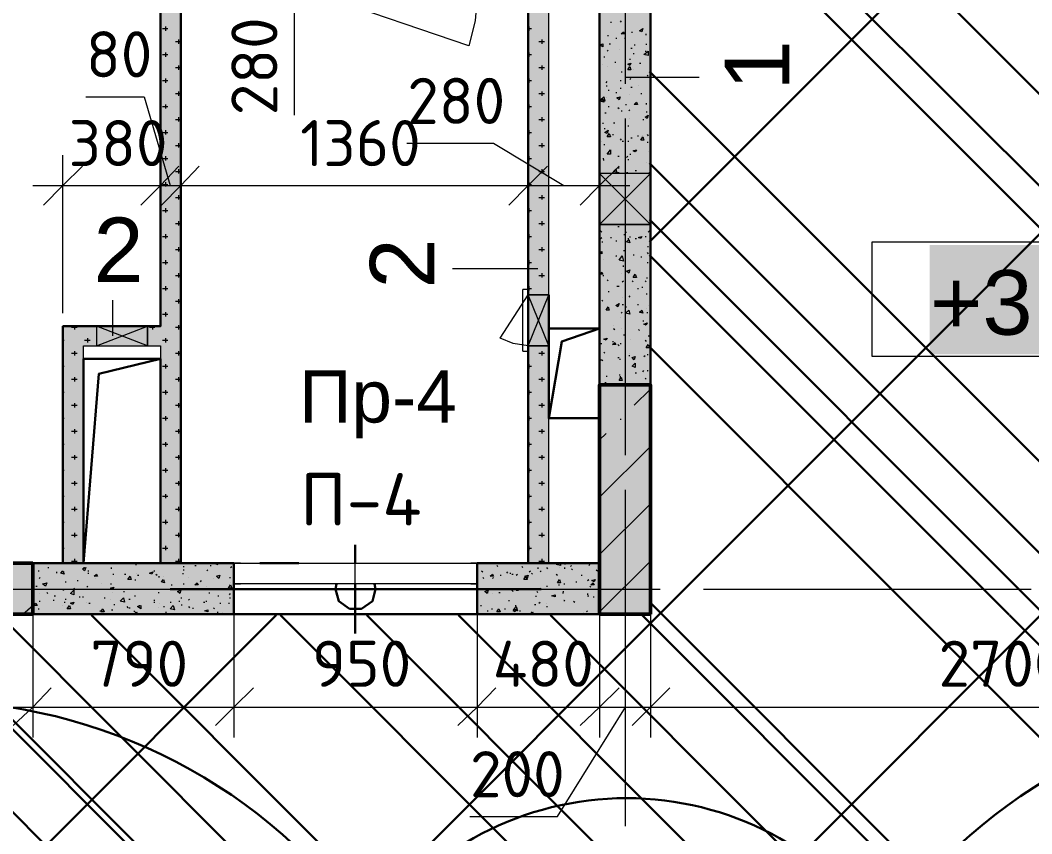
# Model space of a CAD drawing. Header units: millimetres. Extents: x -84737 to 172119, y -43083 to 59399.
# Drawn here: x 109636 to 113594, y 45489 to 48671 of the extents above; entities that cross this region are included whole.
import ezdxf

# ---------------------------------------------------------------- set-up
doc = ezdxf.new("R2010")
doc.units = ezdxf.units.MM
for name, color, linetype, lineweight in [('11) Плинтус ПЛ-2', 70, 'Continuous', 30), ('19) Краска ПТ-5 потолок', 161, 'Continuous', 30), ('22) Шпакл. баз. фин. Потолок', 102, 'Continuous', 30), ('5) Затарка материала', 160, 'Continuous', 30), ('6) Уборка мусора', 20, 'Continuous', 30)]:
    doc.layers.add(name, color=color, linetype=linetype, lineweight=lineweight)
doc.layers.add('PDF _Геометрия', color=7, linetype='Continuous')
doc.layers.add('PDF _Текст', color=7, linetype='Continuous')
doc.layers.add('PDF _Сплошная заливка', color=7, linetype='Continuous', true_color=0xffffff)
doc.styles.add('PDF GOSTCommon', font='arial.ttf')
doc.styles.add('PDF ISOCPEUR', font='isocpeur.ttf')

msp = doc.modelspace()

# ---------------------------------------------------------------- hatches: boundary and pattern name
at = {"layer": '19) Краска ПТ-5 потолок'}
h = msp.add_hatch(dxfattribs=at)
h.set_pattern_fill('ANSI34', color=256, scale=80, angle=90)
h.paths.add_polyline_path([(109621.7, 46343.9), (98001.6, 46343.9), (98001.6, 44426.3), (100380.7, 44426.3), (100380.7, 43846.3), (109621.7, 43846.3)])
h.paths.add_polyline_path([(114379.8, 46343.9), (112098.1, 46343.9), (109621.7, 46343.9), (109621.7, 42847.3), (114379.8, 42847.3)])
h.paths.add_polyline_path([(122308.6, 46343.9), (114379.8, 46343.9), (114379.8, 43846.3), (122308.6, 43846.3)])
h.paths.add_polyline_path([(114802.6, 49046.7), (112098.1, 49044.7), (112098.1, 46343.9), (114802.6, 46345.9)])
h.paths.add_polyline_path([(133652.4, 46343.9), (127578.9, 46343.9), (122499.1, 46343.9), (122499.1, 43846.3), (133652.4, 43846.3)])
h.paths.add_polyline_path([(129055.3, 48363.1), (129052, 48363.1), (129052, 49044.7), (127578.9, 49044.7), (127578.9, 46343.9), (129055.3, 46343.9)])
at = {"layer": '22) Шпакл. баз. фин. Потолок'}
h = msp.add_hatch(dxfattribs=at)
h.set_pattern_fill('ANSI37', color=256, scale=333)
h.paths.add_polyline_path([(109621.7, 46343.9), (98001.6, 46343.9), (98001.6, 44426.3), (100380.7, 44426.3), (100380.7, 43846.3), (109621.7, 43846.3)])
h.paths.add_polyline_path([(114379.8, 46343.9), (112098.1, 46343.9), (109621.7, 46343.9), (109621.7, 42847.3), (114379.8, 42847.3)])
h.paths.add_polyline_path([(122308.6, 46343.9), (114379.8, 46343.9), (114379.8, 43846.3), (122308.6, 43846.3)])
h.paths.add_polyline_path([(114802.6, 49046.7), (112098.1, 49044.7), (112098.1, 46343.9), (114802.6, 46345.9)])
h.paths.add_polyline_path([(133652.4, 46343.9), (127578.9, 46343.9), (122499.1, 46343.9), (122499.1, 43846.3), (133652.4, 43846.3)])
h.paths.add_polyline_path([(129055.3, 48363.1), (129052, 48363.1), (129052, 49044.7), (127578.9, 49044.7), (127578.9, 46343.9), (129055.3, 46343.9)])
at = {"layer": 'PDF _Сплошная заливка', "transparency": 33554559}
h = msp.add_hatch(color=256, dxfattribs=at)
h.paths.add_polyline_path([(111903, 48070.9), (112101.9, 48070.9), (112101.9, 49044.5), (111903, 49044.5)])
h.paths.add_polyline_path([(112101.9, 47871.9), (111903, 47871.9), (111903, 47245.5), (112101.9, 47245.5)])
h = msp.add_hatch(color=256, dxfattribs=at)
h.paths.add_polyline_path([(111623.6, 47596.8), (111704, 47596.8), (111704, 48845.6), (111623.6, 48845.6)])
h.paths.add_polyline_path([(111704, 47397.8), (111623.6, 47397.8), (111623.6, 46547), (111704, 46547)])
h = msp.add_hatch(color=256, dxfattribs=at)
h.paths.add_polyline_path([(109934.6, 47397.8), (109934.6, 47474), (109883.8, 47474), (109883.8, 47397.8)])
h.paths.add_polyline_path([(110133.6, 47474), (110133.6, 47397.8), (110184.4, 47397.8), (110184.4, 47474)])
h = msp.add_hatch(color=256, dxfattribs=at)
h.paths.add_polyline_path([(110472.2, 46348), (110472.2, 46547), (109684.9, 46547), (109684.9, 46348)])
h.paths.add_polyline_path([(111424.6, 46547), (111424.6, 46348), (111903, 46348), (111903, 46547)])

# ---------------------------------------------------------------- linework, layer by layer
at = {"layer": '11) Плинтус ПЛ-2'}
for points in [[(111424.6, 46348), (112101.9, 46348), (112101.9, 49044.5), (112728.4, 49044.5)], [(108584.3, 46348), (110472.2, 46348)]]:
    msp.add_lwpolyline(points, dxfattribs=at)
at = {"layer": '5) Затарка материала'}
msp.add_lwpolyline([(99314.4, 44378, -0.520567), (101734.5, 45105.5, -0.520567), (105003.6, 45105.5, -0.520567), (107528.6, 45105.5, -0.520567), (111004.1, 45105.5, -0.520567), (113012.9, 45105.5, -0.520567), (116458.1, 45105.5, -0.520567), (118261.5, 45105.5, -0.520567), (120629.8, 45105.5, -0.520567), (122573.5, 45105.5, -0.520567), (124704.9, 45105.5, -0.520567), (127548, 45105.5, -0.520567), (129496.9, 45105.5, -0.520567), (131290, 44387.5, -0.520567), (128035.9, 44378, -0.520567), (125237.2, 44378, -0.520567), (122806.5, 44378, -0.520567), (120407, 44378, -0.520567), (117337.7, 44378, -0.520567), (113939.2, 44378, -0.520567), (110412, 44378, -0.520567), (107609.1, 44378, -0.520567), (104462.1, 44378, -0.520567), (101592.8, 44378, -0.520567)], format="xyb", close=True, dxfattribs=at)
at = {"layer": '6) Уборка мусора'}
msp.add_lwpolyline([(99314.4, 44378, -0.520567), (101734.5, 45105.5, -0.520567), (105003.6, 45105.5, -0.520567), (107528.6, 45105.5, -0.520567), (111004.1, 45105.5, -0.520567), (113012.9, 45105.5, -0.520567), (116458.1, 45105.5, -0.520567), (118261.5, 45105.5, -0.520567), (120629.8, 45105.5, -0.520567), (122573.5, 45105.5, -0.520567), (124704.9, 45105.5, -0.520567), (127548, 45105.5, -0.520567), (129496.9, 45105.5, -0.520567), (131290, 44387.5, -0.520567), (128035.9, 44378, -0.520567), (125237.2, 44378, -0.520567), (122806.5, 44378, -0.520567), (120407, 44378, -0.520567), (117337.7, 44378, -0.520567), (113939.2, 44378, -0.520567), (110412, 44378, -0.520567), (107609.1, 44378, -0.520567), (104462.1, 44378, -0.520567), (101592.8, 44378, -0.520567)], format="xyb", close=True, dxfattribs=at)
at = {"layer": 'PDF _Геометрия', "lineweight": 18}
for points in [[(108982.2, 51846.8), (110184.4, 51846.8), (110184.4, 47474), (109883.8, 47474), (109803.4, 47474), (109803.4, 46547), (109883.8, 46547), (109883.8, 47397.8), (110184.4, 47397.8), (110184.4, 46547), (110264.8, 46547), (110264.8, 48765.1), (110823.5, 48765.1), (110823.5, 48845.6), (110264.8, 48845.6), (110264.8, 51927.2), (110184.4, 51927.2), (108982.2, 51927.2)], [(111602.4, 47376.7), (111602.4, 47618)], [(111623.6, 47596.8), (111704, 47596.8), (111704, 47397.8), (111623.6, 47596.8), (111623.6, 47397.8), (111704, 47596.8), (111623.6, 47596.8), (111623.6, 47397.8), (111704, 47397.8), (111704, 47537.5)], [(111704, 47397.8), (111623.6, 47397.8)], [(110497.6, 46547), (110472.2, 46547), (111424.6, 46547), (111424.6, 46466.6)], [(110472.2, 46547), (110472.2, 46466.6)], [(111424.6, 46547), (111399.2, 46547)], [(111399.2, 46466.6), (111424.6, 46466.6), (110472.2, 46466.6), (110497.6, 46466.6)]]:
    msp.add_lwpolyline(points, dxfattribs=at)
at = {"layer": 'PDF _Геометрия', "lineweight": 30}
for points in [[(109045.7, 46547), (109803.4, 46547), (109803.4, 47474), (110184.4, 47474), (110184.4, 51846.8), (108982.2, 51846.8)], [(112101.9, 49044.5), (112101.9, 48070.9)], [(111623.6, 46547), (111623.6, 48765.1), (110264.8, 48765.1), (110264.8, 46547), (110472.2, 46547)], [(112101.9, 47871.9), (112101.9, 46348), (108584.3, 46348)], [(111623.6, 47397.8), (111623.6, 47596.8)], [(111704, 47596.8), (111704, 47397.8)], [(111704, 47114.2), (111754.8, 47414.8), (111903, 47465.6)], [(109883.8, 46547), (109943.1, 47287.8), (110184.4, 47347)], [(110946.3, 46547), (110946.3, 46619)], [(110573.8, 46547), (110726.2, 46547)], [(110874.3, 46466.6), (110870.1, 46445.4), (110882.8, 46398.8), (110925.1, 46369.2), (110971.7, 46369.2), (111014, 46398.8), (111026.7, 46445.4), (111022.5, 46466.6)], [(110946.3, 46271.9), (110946.3, 46466.6)], [(111674.4, 46445.4), (110222.5, 46445.4)]]:
    msp.add_lwpolyline(points, dxfattribs=at)
at = {"layer": 'PDF _Геометрия', "lineweight": 9}
for points in [[(112004.6, 48422.2), (112004.6, 49425.5)], [(110709.3, 48646.6), (110709.3, 49167.3)], [(110709.3, 48299.5), (110709.3, 48638.1), (110709.3, 48904.8)], [(111441.6, 48744), (111441.6, 48765.1), (111424.6, 48765.1), (111416.2, 48667.8), (111390.8, 48570.4), (110823.5, 48765.1), (110802.4, 48765.1), (110802.4, 48744)], [(110205.5, 48629.7), (110205.5, 48646.6)], [(111627.8, 48629.7), (111627.8, 48646.6)], [(111903, 48655.1), (111903, 48655.1)], [(111945.3, 48663.5), (111949.5, 48663.5)], [(111983.4, 48667.8), (111987.6, 48663.5)], [(110192.8, 48638.1), (110214, 48638.1)], [(111623.6, 48638.1), (111636.3, 48638.1)], [(111903, 48604.3), (111903, 48604.3)], [(111936.8, 48608.5), (111936.8, 48612.7)], [(112030, 48621.2), (112030, 48625.4)], [(112085, 48612.7), (112085, 48617)], [(110243.6, 48587.3), (110264.8, 48587.3)], [(110256.3, 48578.9), (110256.3, 48595.8)], [(111665.9, 48587.3), (111687.1, 48587.3)], [(111678.6, 48578.9), (111678.6, 48595.8)], [(111941.1, 48578.9), (111945.3, 48578.9)], [(111966.5, 48600), (111970.7, 48600)], [(112000.3, 48600), (112004.6, 48600)], [(112038.4, 48574.6), (112042.7, 48574.6)], [(112085, 48578.9), (112085, 48574.6)], [(112097.7, 48595.8), (112101.9, 48595.8)], [(110192.8, 48536.5), (110214, 48536.5)], [(110205.5, 48528.1), (110205.5, 48545)], [(111623.6, 48536.5), (111636.3, 48536.5)], [(111627.8, 48528.1), (111627.8, 48545)], [(111919.9, 48528.1), (111924.1, 48528.1)], [(111932.6, 48549.2), (111936.8, 48553.5)], [(111979.2, 48557.7), (111979.2, 48557.7)], [(112004.6, 48485.7), (112004.6, 48540.8)], [(112025.7, 48561.9), (112030, 48561.9)], [(112034.2, 48540.8), (112038.4, 48540.8)], [(112080.8, 48549.2), (112085, 48549.2)], [(110184.4, 48523.8), (110184.4, 48024.3), (110184.4, 47901.6)], [(110243.6, 48485.7), (110264.8, 48485.7)], [(110256.3, 48477.3), (110256.3, 48494.2)], [(110264.8, 48523.8), (110264.8, 48024.3), (110264.8, 47901.6)], [(111623.6, 48523.8), (111623.6, 48024.3), (111623.6, 47901.6)], [(111665.9, 48485.7), (111687.1, 48485.7)], [(111678.6, 48477.3), (111678.6, 48494.2)], [(111903, 48523.8), (111903, 48024.3), (111903, 47901.6)], [(111915.7, 48498.4), (111915.7, 48498.4)], [(111932.6, 48490), (111932.6, 48490)], [(111962.2, 48506.9), (111966.5, 48506.9)], [(112021.5, 48519.6), (112021.5, 48515.4)], [(112025.7, 48498.4), (112025.7, 48502.7)], [(112059.6, 48502.7), (112063.8, 48502.7)], [(112101.9, 48485.7), (112101.9, 48485.7)], [(111987.6, 48468.8), (111991.9, 48468.8)], [(112004.6, 48447.6), (112292.4, 48447.6)], [(112034.2, 48477.3), (112034.2, 48477.3)], [(112089.2, 48456.1), (112093.5, 48451.9)], [(110192.8, 48434.9), (110214, 48434.9)], [(110205.5, 48426.5), (110205.5, 48443.4)], [(111623.6, 48434.9), (111636.3, 48434.9)], [(111627.8, 48426.5), (111627.8, 48443.4)], [(111928.4, 48426.5), (111932.6, 48430.7)], [(111928.4, 48413.8), (111932.6, 48413.8)], [(111983.4, 48434.9), (111987.6, 48434.9)], [(111983.4, 48405.3), (111987.6, 48405.3)], [(112021.5, 48439.2), (112025.7, 48443.4)], [(112025.7, 48409.5), (112030, 48409.5)], [(112055.4, 48413.8), (112055.4, 48413.8)], [(109892.3, 48371.4), (110120.9, 48371.4), (110222.5, 48024.3)], [(110243.6, 48384.1), (110264.8, 48384.1)], [(110256.3, 48375.7), (110256.3, 48392.6)], [(111665.9, 48384.1), (111687.1, 48384.1)], [(111678.6, 48375.7), (111678.6, 48392.6)], [(111928.4, 48367.2), (111928.4, 48367.2)], [(111936.8, 48396.8), (111941.1, 48396.8)], [(111966.5, 48388.4), (111970.7, 48388.4)], [(112021.5, 48379.9), (112021.5, 48379.9)], [(112063.8, 48384.1), (112068.1, 48384.1)], [(110192.8, 48333.4), (110214, 48333.4)], [(110205.5, 48324.9), (110205.5, 48341.8)], [(111623.6, 48333.4), (111636.3, 48333.4)], [(111627.8, 48324.9), (111627.8, 48341.8)], [(111936.8, 48333.4), (111941.1, 48333.4)], [(111974.9, 48329.1), (111979.2, 48324.9)], [(112004.6, 48341.8), (112008.8, 48341.8)], [(112085, 48346.1), (112085, 48341.8)], [(112101.9, 48329.1), (112101.9, 48329.1)], [(112101.9, 48329.1), (112101.9, 48329.1)], [(110256.3, 48274.1), (110256.3, 48291)], [(111678.6, 48274.1), (111678.6, 48291)], [(111924.1, 48308), (111928.4, 48308)], [(111987.6, 48316.4), (111991.9, 48316.4)], [(112004.6, 47287.8), (112004.6, 48286.8)], [(112017.3, 48316.4), (112021.5, 48320.7)], [(112021.5, 48286.8), (112021.5, 48286.8)], [(112085, 48312.2), (112089.2, 48312.2)], [(110243.6, 48282.6), (110264.8, 48282.6)], [(111665.9, 48282.6), (111687.1, 48282.6)], [(111915.7, 48269.9), (111915.7, 48265.6)], [(111924.1, 48244.5), (111924.1, 48248.7)], [(111958, 48269.9), (111962.2, 48269.9)], [(112013, 48257.2), (112017.3, 48257.2)], [(112072.3, 48282.6), (112076.5, 48282.6)], [(110192.8, 48231.8), (110214, 48231.8)], [(110205.5, 48223.3), (110205.5, 48240.2)], [(111623.6, 48231.8), (111636.3, 48231.8)], [(111627.8, 48223.3), (111627.8, 48240.2)], [(111953.8, 48223.3), (111958, 48223.3)], [(112004.6, 48172.5), (112004.6, 48223.3)], [(112025.7, 48210.6), (112030, 48210.6)], [(112051.1, 48219.1), (112055.4, 48219.1)], [(112072.3, 48219.1), (112072.3, 48219.1)], [(112089.2, 48223.3), (112093.5, 48219.1)], [(110243.6, 48181), (110264.8, 48181)], [(110256.3, 48172.5), (110256.3, 48189.4)], [(111149.5, 48189.4), (111488.1, 48189.4), (111763.3, 48024.3)], [(111665.9, 48181), (111687.1, 48181)], [(111678.6, 48172.5), (111678.6, 48189.4)], [(111911.4, 48197.9), (111911.4, 48197.9)], [(111919.9, 48185.2), (111924.1, 48185.2)], [(111983.4, 48206.4), (111987.6, 48202.1)], [(111991.9, 48197.9), (111996.1, 48197.9)], [(112013, 48197.9), (112017.3, 48197.9)], [(112089.2, 48193.7), (112093.5, 48193.7)], [(109803.4, 47524.8), (109803.4, 48024.3), (109803.4, 48142.9)], [(110192.8, 48130.2), (110214, 48130.2)], [(110205.5, 48121.7), (110205.5, 48138.6)], [(111623.6, 48130.2), (111636.3, 48130.2)], [(111627.8, 48121.7), (111627.8, 48138.6)], [(111915.7, 48130.2), (111919.9, 48130.2)], [(111974.9, 48138.6), (111979.2, 48138.6)], [(112008.8, 48134.4), (112013, 48138.6)], [(112021.5, 48147.1), (112025.7, 48147.1)], [(112093.5, 48155.6), (112093.5, 48155.6)], [(111919.9, 48121.7), (111919.9, 48125.9)], [(111974.9, 48096.3), (111979.2, 48092.1)], [(112013, 48125.9), (112017.3, 48125.9)], [(112085, 48113.2), (112085, 48113.2)], [(110243.6, 48079.4), (110264.8, 48079.4)], [(110256.3, 48070.9), (110256.3, 48087.8)], [(111665.9, 48079.4), (111687.1, 48079.4)], [(111678.6, 48070.9), (111678.6, 48087.8)], [(111974.9, 48075.1), (111979.2, 48075.1)], [(112008.8, 48075.1), (112013, 48075.1)], [(112042.7, 48083.6), (112046.9, 48083.6)], [(112093.5, 48070.9), (112097.7, 48075.1), (112097.7, 48070.9)], [(112101.9, 48087.8), (112101.9, 48087.8)], [(109684.9, 48024.3), (110184.4, 48024.3), (110264.8, 48024.3), (111623.6, 48024.3), (112021.5, 48024.3)], [(110192.8, 48028.6), (110214, 48028.6)], [(110205.5, 48020.1), (110205.5, 48037)], [(111623.6, 48028.6), (111636.3, 48028.6)], [(111627.8, 48020.1), (111627.8, 48037)], [(110243.6, 47977.8), (110264.8, 47977.8)], [(110256.3, 47969.3), (110256.3, 47986.2)], [(111665.9, 47977.8), (111687.1, 47977.8)], [(111678.6, 47969.3), (111678.6, 47986.2)], [(110205.5, 47918.5), (110205.5, 47935.4)], [(111627.8, 47918.5), (111627.8, 47935.4)], [(112004.6, 46970.3), (112004.6, 47969.3)], [(110192.8, 47927), (110214, 47927)], [(111623.6, 47927), (111636.3, 47927)], [(110243.6, 47876.2), (110264.8, 47876.2)], [(110256.3, 47867.7), (110256.3, 47884.6)], [(111665.9, 47876.2), (111687.1, 47876.2)], [(111678.6, 47867.7), (111678.6, 47884.6)], [(111974.9, 47863.5), (111979.2, 47863.5)], [(110192.8, 47825.4), (110214, 47825.4)], [(110205.5, 47816.9), (110205.5, 47833.9)], [(111623.6, 47825.4), (111636.3, 47825.4)], [(111627.8, 47816.9), (111627.8, 47833.9)], [(111907.2, 47846.6), (111911.4, 47842.3)], [(111907.2, 47816.9), (111911.4, 47821.2)], [(111945.3, 47821.2), (111949.5, 47821.2)], [(112000.3, 47829.6), (112000.3, 47833.9)], [(112004.6, 47842.3), (112008.8, 47842.3)], [(112013, 47816.9), (112017.3, 47816.9)], [(112021.5, 47825.4), (112021.5, 47821.2)], [(112042.7, 47816.9), (112046.9, 47816.9)], [(112080.8, 47825.4), (112085, 47825.4)], [(112093.5, 47842.3), (112097.7, 47846.6)], [(112101.9, 47838.1), (112101.9, 47838.1)], [(110243.6, 47774.6), (110264.8, 47774.6)], [(110256.3, 47766.1), (110256.3, 47783.1)], [(111665.9, 47774.6), (111687.1, 47774.6)], [(111678.6, 47766.1), (111678.6, 47783.1)], [(111911.4, 47804.2), (111915.7, 47804.2)], [(111966.5, 47808.5), (111970.7, 47808.5)], [(112093.5, 47783.1), (112093.5, 47787.3)], [(111903, 47757.7), (111907.2, 47761.9)], [(111919.9, 47736.5), (111919.9, 47736.5)], [(111966.5, 47749.2), (111970.7, 47749.2)], [(111966.5, 47745), (111966.5, 47745)], [(111983.4, 47740.7), (111983.4, 47740.7)], [(111996.1, 47770.4), (112000.3, 47770.4)], [(112034.2, 47753.4), (112038.4, 47753.4)], [(112063.8, 47745), (112068.1, 47745)], [(112089.2, 47761.9), (112093.5, 47757.7)], [(110192.8, 47723.8), (110214, 47723.8)], [(110205.5, 47715.3), (110205.5, 47732.3)], [(111661.7, 47698.4), (111327.3, 47698.4)], [(111623.6, 47723.8), (111636.3, 47723.8)], [(111627.8, 47715.3), (111627.8, 47732.3)], [(111903, 47698.4), (111907.2, 47698.4)], [(111996.1, 47706.9), (111996.1, 47711.1)], [(112089.2, 47723.8), (112093.5, 47723.8)], [(112101.9, 47694.2), (112101.9, 47694.2)], [(110243.6, 47673), (110264.8, 47673)], [(110256.3, 47664.5), (110256.3, 47681.5)], [(111665.9, 47673), (111687.1, 47673)], [(111678.6, 47664.5), (111678.6, 47681.5)], [(111915.7, 47673), (111919.9, 47673)], [(111932.6, 47656.1), (111936.8, 47651.8)], [(111987.6, 47681.5), (111987.6, 47681.5)], [(112089.2, 47660.3), (112089.2, 47664.5)], [(110192.8, 47622.2), (110214, 47622.2)], [(110205.5, 47613.7), (110205.5, 47630.7)], [(111602.4, 47376.7), (111623.6, 47376.7), (111623.6, 47397.8), (111564.3, 47406.3), (111513.5, 47427.5), (111623.6, 47596.8), (111623.6, 47618), (111602.4, 47618)], [(111623.6, 47622.2), (111636.3, 47622.2)], [(111627.8, 47613.7), (111627.8, 47630.7)], [(111970.7, 47630.7), (111974.9, 47630.7), (111979.2, 47630.7)], [(111991.9, 47647.6), (111996.1, 47651.8)], [(112030, 47651.8), (112034.2, 47647.6)], [(112051.1, 47622.2), (112055.4, 47622.2)], [(112068.1, 47626.4), (112072.3, 47626.4)], [(112080.8, 47651.8), (112085, 47647.6)], [(112097.7, 47630.7), (112101.9, 47630.7)], [(109998.1, 47435.9), (109998.1, 47575.6)], [(110256.3, 47562.9), (110256.3, 47579.9)], [(111911.4, 47575.6), (111915.7, 47571.4)], [(111936.8, 47609.5), (111941.1, 47609.5)], [(111991.9, 47588.3), (111991.9, 47588.3)], [(112017.3, 47592.6), (112021.5, 47588.3)], [(112085, 47601), (112089.2, 47601)], [(110243.6, 47571.4), (110264.8, 47571.4)], [(111991.9, 47558.7), (111996.1, 47558.7)], [(112004.6, 47550.2), (112008.8, 47550.2)], [(112051.1, 47558.7), (112055.4, 47558.7)], [(112085, 47541.8), (112085, 47541.8)], [(112093.5, 47554.5), (112093.5, 47554.5)], [(110192.8, 47520.6), (110214, 47520.6)], [(110205.5, 47512.1), (110205.5, 47529.1)], [(111983.4, 47507.9), (111983.4, 47507.9)], [(111987.6, 47524.8), (111991.9, 47529.1)], [(112072.3, 47495.2), (112076.5, 47495.2)], [(112089.2, 47529.1), (112089.2, 47524.8)], [(109837.2, 47469.8), (109858.4, 47469.8)], [(109849.9, 47461.3), (109849.9, 47474)], [(110142, 47469.8), (110163.2, 47469.8)], [(110154.7, 47461.3), (110154.7, 47474)], [(110243.6, 47469.8), (110264.8, 47469.8)], [(110256.3, 47461.3), (110256.3, 47478.3)], [(111958, 47478.3), (111958, 47478.3)], [(111958, 47465.6), (111962.2, 47461.3)], [(111987.6, 47465.6), (111987.6, 47465.6)], [(112004.6, 47486.7), (112004.6, 47486.7)], [(112055.4, 47461.3), (112059.6, 47457.1)], [(112080.8, 47478.3), (112085, 47482.5)], [(109803.4, 47419), (109807.6, 47419)], [(109888, 47419), (109909.2, 47419)], [(109900.7, 47410.5), (109900.7, 47427.5)], [(110192.8, 47419), (110214, 47419)], [(110205.5, 47410.5), (110205.5, 47427.5)], [(111996.1, 47440.2), (112000.3, 47440.2)], [(112025.7, 47423.2), (112025.7, 47423.2)], [(112080.8, 47419), (112080.8, 47419)], [(112080.8, 47419), (112085, 47414.8)], [(112093.5, 47435.9), (112097.7, 47435.9)], [(109849.9, 47359.7), (109849.9, 47376.7)], [(110256.3, 47359.7), (110256.3, 47376.7)], [(111678.6, 47359.7), (111678.6, 47376.7)], [(111907.2, 47406.3), (111911.4, 47406.3)], [(111953.8, 47414.8), (111958, 47414.8)], [(111974.9, 47402.1), (111979.2, 47397.8)], [(111983.4, 47406.3), (111987.6, 47406.3)], [(109837.2, 47368.2), (109858.4, 47368.2)], [(110243.6, 47368.2), (110264.8, 47368.2)], [(111665.9, 47368.2), (111687.1, 47368.2)], [(111907.2, 47342.8), (111911.4, 47342.8), (111915.7, 47338.6)], [(111919.9, 47372.4), (111924.1, 47368.2)], [(111974.9, 47351.3), (111979.2, 47351.3)], [(111983.4, 47342.8), (111983.4, 47347)], [(112017.3, 47359.7), (112021.5, 47359.7)], [(112021.5, 47368.2), (112021.5, 47368.2)], [(112076.5, 47355.5), (112080.8, 47359.7)], [(112089.2, 47364), (112093.5, 47364)], [(109803.4, 47317.4), (109807.6, 47317.4)], [(110192.8, 47317.4), (110214, 47317.4)], [(110205.5, 47309), (110205.5, 47325.9)], [(111623.6, 47317.4), (111636.3, 47317.4)], [(111627.8, 47309), (111627.8, 47325.9)], [(112072.3, 47296.3), (112076.5, 47300.5)], [(112089.2, 47300.5), (112093.5, 47300.5)], [(109837.2, 47266.6), (109858.4, 47266.6)], [(109849.9, 47258.2), (109849.9, 47275.1)], [(110243.6, 47266.6), (110264.8, 47266.6)], [(110256.3, 47258.2), (110256.3, 47275.1)], [(111665.9, 47266.6), (111687.1, 47266.6)], [(111678.6, 47258.2), (111678.6, 47275.1)], [(111928.4, 47279.3), (111932.6, 47279.3)], [(111979.2, 47283.6), (111983.4, 47283.6)], [(111983.4, 47279.3), (111983.4, 47275.1), (111987.6, 47270.9)], [(112042.7, 47292), (112046.9, 47292)], [(112080.8, 47270.9), (112085, 47266.6)], [(112089.2, 47296.3), (112089.2, 47296.3)], [(110205.5, 47207.4), (110205.5, 47224.3)], [(111627.8, 47207.4), (111627.8, 47224.3)], [(111924.1, 47253.9), (111928.4, 47253.9)], [(112021.5, 47249.7), (112025.7, 47249.7)], [(112038.4, 47165), (112101.9, 47228.5)], [(109803.4, 47215.8), (109807.6, 47215.8)], [(110192.8, 47215.8), (110214, 47215.8)], [(111623.6, 47215.8), (111636.3, 47215.8)], [(109837.2, 47165), (109858.4, 47165)], [(109849.9, 47156.6), (109849.9, 47173.5)], [(110243.6, 47165), (110264.8, 47165)], [(110256.3, 47156.6), (110256.3, 47173.5)], [(111665.9, 47165), (111687.1, 47165)], [(111678.6, 47156.6), (111678.6, 47173.5)], [(109803.4, 47114.2), (109807.6, 47114.2)], [(110192.8, 47114.2), (110214, 47114.2)], [(110205.5, 47105.8), (110205.5, 47122.7)], [(111623.6, 47114.2), (111636.3, 47114.2)], [(111627.8, 47105.8), (111627.8, 47122.7)], [(111983.4, 47110), (111987.6, 47110)], [(109837.2, 47063.4), (109858.4, 47063.4)], [(109849.9, 47055), (109849.9, 47071.9)], [(110243.6, 47063.4), (110264.8, 47063.4)], [(110256.3, 47055), (110256.3, 47071.9)], [(111665.9, 47063.4), (111687.1, 47063.4)], [(111678.6, 47055), (111678.6, 47071.9)], [(112004.6, 47033.8), (112004.6, 47088.8)], [(110205.5, 47004.2), (110205.5, 47021.1)], [(111627.8, 47004.2), (111627.8, 47021.1)], [(111903, 47029.6), (111928.4, 47055)], [(109803.4, 47012.6), (109807.6, 47012.6)], [(110192.8, 47012.6), (110214, 47012.6)], [(111623.6, 47012.6), (111636.3, 47012.6)], [(111903, 46805.2), (112101.9, 47004.2)], [(109837.2, 46961.8), (109858.4, 46961.8)], [(109849.9, 46953.4), (109849.9, 46970.3)], [(110243.6, 46961.8), (110264.8, 46961.8)], [(110256.3, 46953.4), (110256.3, 46970.3)], [(111665.9, 46961.8), (111687.1, 46961.8)], [(111678.6, 46953.4), (111678.6, 46970.3)], [(109803.4, 46911), (109807.6, 46911)], [(110192.8, 46911), (110214, 46911)], [(110205.5, 46902.6), (110205.5, 46919.5)], [(111623.6, 46911), (111636.3, 46911)], [(111627.8, 46902.6), (111627.8, 46919.5)], [(109849.9, 46851.8), (109849.9, 46868.7)], [(110256.3, 46851.8), (110256.3, 46868.7)], [(111678.6, 46851.8), (111678.6, 46868.7)], [(109837.2, 46860.2), (109858.4, 46860.2)], [(110243.6, 46860.2), (110264.8, 46860.2)], [(111665.9, 46860.2), (111687.1, 46860.2)], [(112004.6, 45835.8), (112004.6, 46834.8)], [(109803.4, 46809.5), (109807.6, 46809.5)], [(110192.8, 46809.5), (110214, 46809.5)], [(110205.5, 46801), (110205.5, 46817.9)], [(111623.6, 46809.5), (111636.3, 46809.5)], [(111627.8, 46801), (111627.8, 46817.9)], [(109837.2, 46758.7), (109858.4, 46758.7)], [(109849.9, 46750.2), (109849.9, 46767.1)], [(110243.6, 46758.7), (110264.8, 46758.7)], [(110256.3, 46750.2), (110256.3, 46767.1)], [(111665.9, 46758.7), (111687.1, 46758.7)], [(111678.6, 46750.2), (111678.6, 46767.1)], [(111903, 46580.9), (112101.9, 46779.8)], [(112004.6, 46716.3), (112004.6, 46771.4)], [(109803.4, 46707.9), (109807.6, 46707.9)], [(110192.8, 46707.9), (110214, 46707.9)], [(110205.5, 46699.4), (110205.5, 46716.3)], [(111623.6, 46707.9), (111636.3, 46707.9)], [(111627.8, 46699.4), (111627.8, 46716.3)], [(109849.9, 46648.6), (109849.9, 46665.5)], [(110256.3, 46648.6), (110256.3, 46665.5)], [(111678.6, 46648.6), (111678.6, 46665.5)], [(109837.2, 46657.1), (109858.4, 46657.1)], [(110243.6, 46657.1), (110264.8, 46657.1)], [(111665.9, 46657.1), (111687.1, 46657.1)], [(109803.4, 46606.3), (109807.6, 46606.3)], [(110192.8, 46606.3), (110214, 46606.3)], [(110205.5, 46597.8), (110205.5, 46614.7)], [(110946.3, 46445.4), (110946.3, 46606.3)], [(111623.6, 46606.3), (111636.3, 46606.3)], [(111627.8, 46597.8), (111627.8, 46614.7)], [(109837.2, 46555.5), (109858.4, 46555.5)], [(109849.9, 46547), (109849.9, 46563.9)], [(109862.6, 46547), (109866.9, 46547)], [(110243.6, 46555.5), (110264.8, 46555.5)], [(110256.3, 46547), (110256.3, 46563.9)], [(110391.8, 46547), (110391.8, 46547)], [(110391.8, 46547), (110408.7, 46542.8), (110408.7, 46547)], [(111665.9, 46555.5), (111687.1, 46555.5)], [(111678.6, 46547), (111678.6, 46563.9)], [(111750.6, 46547), (111750.6, 46538.5), (111733.7, 46542.8), (111737.9, 46547)], [(111767.5, 46547), (111767.5, 46542.8)], [(111860.6, 46547), (111860.6, 46547)], [(111903, 46356.5), (112101.9, 46555.5)], [(109706, 46517.4), (109710.3, 46517.4)], [(109744.1, 46530.1), (109748.3, 46530.1)], [(109778, 46513.1), (109778, 46508.9)], [(109803.4, 46513.1), (109807.6, 46513.1)], [(109883.8, 46530.1), (109888, 46530.1)], [(109900.7, 46517.4), (109905, 46517.4)], [(109900.7, 46508.9), (109905, 46508.9)], [(109993.9, 46525.8), (109993.9, 46530.1)], [(110087, 46542.8), (110091.2, 46542.8)], [(110091.2, 46508.9), (110091.2, 46508.9)], [(110159, 46517.4), (110163.2, 46517.4)], [(110273.2, 46534.3), (110277.5, 46534.3)], [(110273.2, 46521.6), (110277.5, 46521.6)], [(110273.2, 46504.7), (110273.2, 46508.9)], [(110319.8, 46538.5), (110324, 46538.5)], [(110366.4, 46517.4), (110370.6, 46521.6)], [(110379.1, 46538.5), (110383.3, 46538.5)], [(110459.5, 46530.1), (110463.7, 46534.3)], [(111441.6, 46517.4), (111445.8, 46513.1)], [(111500.8, 46538.5), (111505.1, 46534.3)], [(111538.9, 46513.1), (111543.2, 46508.9)], [(111551.6, 46508.9), (111555.9, 46508.9)], [(111598.2, 46534.3), (111602.4, 46530.1)], [(111627.8, 46513.1), (111632.1, 46517.4)], [(111636.3, 46508.9), (111640.5, 46504.7)], [(111661.7, 46530.1), (111661.7, 46525.8)], [(111670.2, 46513.1), (111674.4, 46517.4)], [(111695.6, 46530.1), (111699.8, 46525.8)], [(111746.4, 46530.1), (111746.4, 46530.1)], [(111767.5, 46525.8), (111767.5, 46530.1)], [(111788.7, 46534.3), (111792.9, 46538.5)], [(111792.9, 46525.8), (111797.1, 46521.6)], [(111860.6, 46538.5), (111864.9, 46542.8)], [(111890.3, 46521.6), (111894.5, 46517.4)], [(112004.6, 45518.4), (112004.6, 46517.4)], [(108779, 46483.5), (108783.2, 46487.7), (108783.2, 45984), (109684.9, 45984), (109684.9, 45865.5)], [(109684.9, 46487.7), (109684.9, 45984), (110472.2, 45984), (111424.6, 45984), (111903, 45984), (112101.9, 45984), (114802.6, 45984), (115615.4, 45984), (116563.6, 45984), (117854.7, 45984), (118104.4, 45984), (118303.4, 45984), (119374.3, 45984)], [(109710.3, 46487.7), (109714.5, 46492)], [(109807.6, 46504.7), (109807.6, 46504.7)], [(109811.8, 46475), (109816.1, 46475)], [(109858.4, 46479.3), (109862.6, 46479.3)], [(109930.4, 46487.7), (109930.4, 46487.7)], [(109955.8, 46466.6), (109955.8, 46466.6)], [(109989.6, 46466.6), (109993.9, 46466.6)], [(109998.1, 46504.7), (110002.3, 46504.7)], [(110044.7, 46504.7), (110048.9, 46504.7)], [(110061.6, 46483.5), (110061.6, 46483.5)], [(110087, 46479.3), (110087, 46483.5)], [(110095.5, 46500.4), (110099.7, 46500.4)], [(110167.4, 46504.7), (110171.7, 46500.4)], [(110180.1, 46492), (110180.1, 46496.2)], [(110197.1, 46496.2), (110197.1, 46496.2)], [(110273.2, 46466.6), (110277.5, 46466.6)], [(110294.4, 46492), (110294.4, 46492)], [(110341, 46475), (110345.2, 46479.3)], [(110391.8, 46487.7), (110391.8, 46487.7)], [(110455.3, 46492), (110459.5, 46492)], [(110459.5, 46470.8), (110459.5, 46470.8)], [(110472.2, 46487.7), (110472.2, 45984), (110472.2, 45865.5)], [(111424.6, 46487.7), (111424.6, 45984), (111424.6, 45865.5)], [(111445.8, 46492), (111450, 46487.7)], [(111483.9, 46487.7), (111488.1, 46492)], [(111513.5, 46500.4), (111517.8, 46500.4)], [(111560.1, 46504.7), (111564.3, 46504.7)], [(111577, 46500.4), (111581.3, 46504.7)], [(111733.7, 46504.7), (111737.9, 46500.4)], [(111763.3, 46466.6), (111767.5, 46466.6)], [(111809.8, 46475), (111814.1, 46475)], [(111831, 46500.4), (111835.2, 46500.4)], [(111856.4, 46479.3), (111860.6, 46483.5)], [(111903, 46487.7), (111903, 45984), (111903, 45865.5)], [(112101.9, 46487.7), (112101.9, 45984), (112101.9, 45865.5)], [(109401.2, 46445.4), (110400.2, 46445.4)], [(109689.1, 46445.4), (110688.1, 46445.4)], [(109697.6, 46458.1), (109701.8, 46458.1)], [(109710.3, 46428.5), (109710.3, 46428.5)], [(109739.9, 46432.7), (109744.1, 46428.5)], [(109803.4, 46441.2), (109807.6, 46445.4)], [(109845.7, 46449.6), (109849.9, 46445.4)], [(109896.5, 46453.9), (109900.7, 46458.1)], [(109998.1, 46432.7), (109998.1, 46432.7)], [(110040.4, 46436.9), (110044.7, 46436.9)], [(110112.4, 46445.4), (110112.4, 46445.4)], [(110175.9, 46432.7), (110180.1, 46432.7)], [(110226.7, 46462.3), (110230.9, 46462.3)], [(110269, 46445.4), (110273.2, 46445.4)], [(110366.4, 46458.1), (110366.4, 46458.1)], [(110374.8, 46432.7), (110374.8, 46428.5)], [(110455.3, 46424.2), (110459.5, 46428.5)], [(110603.4, 46445.4), (110654.2, 46445.4)], [(110853.2, 46445.4), (111856.4, 46445.4)], [(110887, 46445.4), (110942.1, 46445.4)], [(111141, 46445.4), (112140, 46445.4)], [(111462.7, 46445.4), (111467, 46441.2)], [(111467, 46428.5), (111467, 46428.5)], [(111483.9, 46428.5), (111483.9, 46428.5)], [(111509.3, 46432.7), (111513.5, 46432.7)], [(111560.1, 46441.2), (111564.3, 46436.9)], [(111577, 46441.2), (111581.3, 46441.2), (111585.5, 46441.2)], [(111657.5, 46436.9), (111661.7, 46432.7)], [(111670.2, 46453.9), (111670.2, 46453.9)], [(111695.6, 46458.1), (111699.8, 46458.1)], [(111742.1, 46462.3), (111746.4, 46462.3)], [(111759.1, 46436.9), (111763.3, 46436.9)], [(111759.1, 46432.7), (111759.1, 46428.5)], [(111856.4, 46428.5), (111856.4, 46424.2)], [(111864.9, 46458.1), (111869.1, 46453.9)], [(112055.4, 46445.4), (112106.2, 46445.4)], [(112309.3, 46445.4), (113308.3, 46445.4)], [(112339, 46445.4), (112394, 46445.4)], [(112593, 46445.4), (113592, 46445.4)], [(113507.3, 46445.4), (113562.3, 46445.4)], [(109710.3, 46398.8), (109714.5, 46398.8)], [(109765.3, 46403.1), (109769.5, 46403.1)], [(109769.5, 46420), (109773.7, 46420)], [(109807.6, 46394.6), (109811.8, 46394.6)], [(109811.8, 46407.3), (109816.1, 46407.3)], [(109866.9, 46415.8), (109871.1, 46415.8)], [(109879.6, 46415.8), (109883.8, 46415.8)], [(109896.5, 46394.6), (109896.5, 46394.6)], [(109905, 46390.4), (109909.2, 46390.4)], [(109964.2, 46411.5), (109968.5, 46411.5)], [(109989.6, 46407.3), (109989.6, 46407.3)], [(110061.6, 46407.3), (110065.8, 46407.3)], [(110082.8, 46420), (110087, 46420)], [(110159, 46403.1), (110163.2, 46403.1)], [(110159, 46394.6), (110163.2, 46394.6)], [(110180.1, 46390.4), (110180.1, 46390.4)], [(110222.5, 46394.6), (110226.7, 46394.6)], [(110256.3, 46398.8), (110260.5, 46398.8)], [(110264.8, 46411.5), (110269, 46411.5)], [(110294.4, 46403.1), (110298.6, 46407.3)], [(110353.7, 46394.6), (110357.9, 46394.6)], [(110362.1, 46398.8), (110366.4, 46398.8)], [(110408.7, 46420), (110412.9, 46420)], [(110417.2, 46390.4), (110421.4, 46390.4)], [(110451, 46390.4), (110455.3, 46390.4)], [(110455.3, 46411.5), (110459.5, 46411.5)], [(111547.4, 46403.1), (111547.4, 46398.8)], [(111653.2, 46420), (111653.2, 46415.8)], [(111665.9, 46390.4), (111670.2, 46394.6)], [(111695.6, 46390.4), (111695.6, 46390.4)], [(111763.3, 46407.3), (111763.3, 46407.3)], [(111763.3, 46398.8), (111767.5, 46403.1)], [(111801.4, 46398.8), (111805.6, 46394.6)], [(111856.4, 46420), (111860.6, 46420)], [(111877.6, 46415.8), (111881.8, 46415.8)], [(109646.8, 46348), (109684.9, 46381.9)], [(109706, 46369.2), (109710.3, 46369.2)], [(109803.4, 46381.9), (109803.4, 46381.9)], [(109947.3, 46360.7), (109951.5, 46360.7)], [(109947.3, 46356.5), (109947.3, 46356.5)], [(109985.4, 46348), (109989.6, 46348)], [(109993.9, 46365), (109998.1, 46365)], [(110002.3, 46386.1), (110006.6, 46386.1)], [(110053.1, 46377.7), (110057.4, 46373.4)], [(110061.6, 46373.4), (110065.8, 46373.4)], [(110082.8, 46356.5), (110082.8, 46360.7)], [(110099.7, 46381.9), (110103.9, 46381.9)], [(110175.9, 46373.4), (110175.9, 46373.4)], [(110197.1, 46377.7), (110201.3, 46377.7)], [(110205.5, 46356.5), (110205.5, 46352.3)], [(110269, 46381.9), (110269, 46386.1)], [(110294.4, 46377.7), (110298.6, 46373.4)], [(110311.3, 46373.4), (110311.3, 46369.2)], [(110362.1, 46348), (110362.1, 46348)], [(110391.8, 46373.4), (110396, 46369.2)], [(110408.7, 46352.3), (110408.7, 46356.5)], [(110425.6, 46348), (110429.9, 46352.3), (110429.9, 46348)], [(110455.3, 46348), (110455.3, 46352.3)], [(111428.9, 46352.3), (111433.1, 46348)], [(111437.3, 46381.9), (111441.6, 46381.9)], [(111462.7, 46360.7), (111467, 46360.7)], [(111479.7, 46369.2), (111483.9, 46369.2)], [(111526.2, 46348), (111526.2, 46348)], [(111530.5, 46369.2), (111534.7, 46369.2)], [(111572.8, 46381.9), (111577, 46381.9)], [(111589.7, 46360.7), (111594, 46360.7)], [(111640.5, 46348), (111632.1, 46348), (111640.5, 46356.5), (111644.8, 46348)], [(111649, 46386.1), (111653.2, 46386.1)], [(111695.6, 46377.7), (111699.8, 46377.7)], [(111763.3, 46348), (111763.3, 46348)], [(111771.7, 46348), (111771.7, 46348)], [(111771.7, 46348), (111771.7, 46348)], [(111831, 46348), (111826.8, 46348), (111839.5, 46352.3), (111839.5, 46348)], [(111852.2, 46356.5), (111856.4, 46360.7)], [(111877.6, 46348), (111877.6, 46352.3)], [(111395, 45556.5), (111737.9, 45556.5), (112004.6, 45984)], [(112004.6, 45581.9), (112004.6, 45632.7)]]:
    msp.add_lwpolyline(points, dxfattribs=at)
at = {"layer": 'PDF _Геометрия', "lineweight": 30}
for points in [[(112101.9, 47245.5), (112101.9, 49044.5), (111903, 49044.5), (111903, 47245.5)], [(111903, 47465.6), (111704, 47465.6), (111704, 47114.2), (111903, 47114.2)], [(110184.4, 47347), (109883.8, 47347), (109883.8, 46547), (110184.4, 46547)], [(109684.9, 46348), (110472.2, 46348), (110472.2, 46547), (109684.9, 46547)], [(111424.6, 46348), (111903, 46348), (111903, 46547), (111424.6, 46547)]]:
    msp.add_lwpolyline(points, close=True, dxfattribs=at)
at = {"layer": 'PDF _Геометрия', "lineweight": 18}
msp.add_lwpolyline([(111623.6, 48845.6), (111424.6, 48845.6), (111424.6, 48765.1), (111623.6, 48765.1), (111623.6, 46547), (111704, 46547), (111704, 48845.6)], close=True, dxfattribs=at)
at = {"layer": 'PDF _Геометрия', "lineweight": 9}
for points in [[(111996.1, 48625.4), (112000.3, 48617), (111987.6, 48617)], [(112072.3, 48638.1), (112068.1, 48625.4), (112059.6, 48629.7)], [(111915.7, 48578.9), (111915.7, 48566.2), (111903, 48574.6)], [(112093.5, 48532.3), (112076.5, 48536.5), (112093.5, 48549.2)], [(112025.7, 48502.7), (112021.5, 48494.2), (112013, 48498.4)], [(112021.5, 48490), (112025.7, 48477.3), (112013, 48477.3)], [(111924.1, 48354.5), (111907.2, 48358.8), (111919.9, 48371.4)], [(111983.4, 48371.4), (111979.2, 48358.8), (111970.7, 48367.2)], [(111915.7, 48363), (111919.9, 48350.3), (111907.2, 48354.5)], [(112046.9, 48350.3), (112051.1, 48341.8), (112038.4, 48341.8)], [(112093.5, 48299.5), (112089.2, 48286.8), (112080.8, 48291)], [(111936.8, 48240.2), (111932.6, 48227.5), (111924.1, 48231.8)], [(111941.1, 48227.5), (111945.3, 48214.8), (111932.6, 48214.8)], [(112072.3, 48214.8), (112076.5, 48202.1), (112063.8, 48202.1)], [(111945.3, 48147.1), (111932.6, 48147.1), (111945.3, 48164)], [(112046.9, 48164), (112042.7, 48155.6), (112034.2, 48159.8)], [(112101.9, 47871.9), (111903, 47871.9), (112101.9, 48070.9), (111903, 48070.9)], [(111903, 48070.9), (111903, 47871.9), (112101.9, 47871.9), (112101.9, 48070.9)], [(111966.5, 48087.8), (111970.7, 48075.1), (111958, 48079.4)], [(112017.3, 47812.7), (112021.5, 47800), (112008.8, 47804.2)], [(112068.1, 47825.4), (112063.8, 47816.9), (112055.4, 47821.2)], [(112969.7, 47355.5), (112969.7, 47804.2), (114269.3, 47804.2), (114269.3, 47355.5)], [(111911.4, 47766.1), (111911.4, 47757.7), (111903, 47761.9)], [(111996.1, 47728), (111979.2, 47732.3), (111991.9, 47749.2)], [(112021.5, 47694.2), (112017.3, 47681.5), (112008.8, 47689.9)], [(111911.4, 47685.7), (111915.7, 47677.2), (111903, 47677.2)], [(112042.7, 47677.2), (112046.9, 47664.5), (112034.2, 47664.5)], [(111936.8, 47550.2), (111941.1, 47537.5), (111928.4, 47537.5)], [(111979.2, 47562.9), (111974.9, 47550.2), (111966.5, 47554.5)], [(112021.5, 47520.6), (112004.6, 47524.8), (112017.3, 47537.5)], [(112068.1, 47537.5), (112072.3, 47524.8), (112059.6, 47529.1)], [(110133.6, 47474), (110133.6, 47397.8), (109934.6, 47474), (109934.6, 47397.8)], [(109934.6, 47397.8), (110133.6, 47397.8), (110133.6, 47474), (109934.6, 47474)], [(112089.2, 47486.7), (112085, 47478.3), (112076.5, 47482.5)], [(111932.6, 47427.5), (111928.4, 47419), (111919.9, 47423.2)], [(111962.2, 47410.5), (111966.5, 47402.1), (111953.8, 47402.1)], [(112093.5, 47402.1), (112097.7, 47389.4), (112085, 47389.4)], [(112042.7, 47355.5), (112038.4, 47342.8), (112030, 47351.3)], [(112042.7, 47313.2), (112030, 47317.4), (112042.7, 47330.1)], [(111987.6, 47275.1), (111991.9, 47262.4), (111979.2, 47262.4)], [(109803.4, 46517.4), (109807.6, 46504.7), (109794.9, 46508.9)], [(109892.3, 46530.1), (109888, 46517.4), (109879.6, 46525.8)], [(110154.7, 46513.1), (110150.5, 46504.7), (110142, 46508.9)], [(109739.9, 46470.8), (109735.6, 46458.1), (109723, 46466.6)], [(109934.6, 46504.7), (109938.8, 46496.2), (109926.1, 46496.2)], [(110065.8, 46496.2), (110070.1, 46483.5), (110057.4, 46483.5)], [(110197.1, 46483.5), (110201.3, 46470.8), (110188.6, 46475)], [(110328.3, 46470.8), (110332.5, 46462.3), (110319.8, 46462.3)], [(110417.2, 46500.4), (110412.9, 46487.7), (110404.5, 46496.2)], [(111483.9, 46504.7), (111488.1, 46496.2), (111475.4, 46496.2)], [(111615.1, 46496.2), (111619.4, 46483.5), (111606.7, 46483.5)], [(111623.6, 46500.4), (111619.4, 46487.7), (111610.9, 46496.2)], [(111746.4, 46483.5), (111750.6, 46470.8), (111737.9, 46470.8)], [(111877.6, 46470.8), (111881.8, 46462.3), (111869.1, 46462.3)], [(111886, 46483.5), (111881.8, 46475), (111873.3, 46479.3)], [(109845.7, 46424.2), (109833, 46428.5), (109845.7, 46441.2)], [(110002.3, 46453.9), (109998.1, 46445.4), (109989.6, 46449.6)], [(110264.8, 46441.2), (110260.5, 46428.5), (110252.1, 46436.9)], [(110459.5, 46462.3), (110463.7, 46449.6), (110451, 46449.6)], [(111467, 46441.2), (111462.7, 46428.5), (111454.3, 46436.9)], [(109697.6, 46390.4), (109701.8, 46381.9), (109689.1, 46381.9)], [(109845.7, 46394.6), (109841.5, 46386.1), (109833, 46390.4)], [(110044.7, 46394.6), (110027.7, 46398.8), (110040.4, 46411.5)], [(111729.4, 46424.2), (111729.4, 46415.8), (111716.7, 46420)], [(109828.8, 46381.9), (109833, 46369.2), (109820.3, 46369.2)], [(109960, 46369.2), (109964.2, 46356.5), (109951.5, 46356.5)], [(110091.2, 46356.5), (110095.5, 46348), (110082.8, 46348)], [(110108.2, 46381.9), (110108.2, 46369.2), (110095.5, 46377.7)], [(110239.4, 46365), (110222.5, 46369.2), (110235.1, 46381.9)], [(110370.6, 46365), (110370.6, 46356.5), (110357.9, 46360.7)], [(111509.3, 46369.2), (111513.5, 46356.5), (111500.8, 46356.5)], [(111581.3, 46360.7), (111564.3, 46365), (111577, 46377.7)], [(111577, 46369.2), (111572.8, 46356.5), (111564.3, 46360.7)]]:
    msp.add_lwpolyline(points, close=True, dxfattribs=at)
at = {"layer": 'PDF _Геометрия', "lineweight": 20}
for points in [[(109879.6, 48100.5), (109803.4, 48024.3), (109727.2, 47948.1)], [(110256.3, 48100.5), (110184.4, 48024.3), (110108.2, 47948.1)], [(110336.7, 48100.5), (110264.8, 48024.3), (110188.6, 47948.1)], [(111699.8, 48100.5), (111623.6, 48024.3), (111547.4, 47948.1)], [(111979.2, 48100.5), (111903, 48024.3), (111826.8, 47948.1)], [(109756.8, 46060.2), (109684.9, 45984), (109608.7, 45912)], [(110548.4, 46060.2), (110472.2, 45984), (110400.2, 45912)], [(111496.6, 46060.2), (111424.6, 45984), (111348.4, 45912)], [(111979.2, 46060.2), (111903, 45984), (111826.8, 45912)], [(112178.1, 46060.2), (112101.9, 45984), (112030, 45912)]]:
    msp.add_lwpolyline(points, dxfattribs=at)
at = {"layer": 'PDF _Геометрия', "color": 253, "lineweight": 30, "true_color": 0xaaaaaa}
for points in [[(111704, 47465.6), (111903, 47465.6), (111903, 47114.2), (111704, 47114.2)], [(109883.8, 47347), (110184.4, 47347), (110184.4, 46547), (109883.8, 46547)]]:
    msp.add_lwpolyline(points, close=True, dxfattribs=at)
at = {"layer": 'PDF _Геометрия', "lineweight": 50}
for points in [[(112101.9, 46348), (112101.9, 47245.5), (111903, 47245.5), (111903, 46348)], [(109684.9, 46547), (108783.2, 46547), (108783.2, 46348), (109684.9, 46348)]]:
    msp.add_lwpolyline(points, close=True, dxfattribs=at)
at = {"layer": 'PDF _Сплошная заливка', "lineweight": 5, "transparency": 33554559}
for points in [[(110184.4, 51927.2), (110184.4, 46547), (110264.8, 51927.2), (110264.8, 46547)], [(109803.4, 47474), (109803.4, 46547), (109883.8, 47474), (109883.8, 46547)], [(111903, 47245.5), (111903, 46348), (112101.9, 47245.5), (112101.9, 46348)], [(108783.2, 46547), (108783.2, 46348), (109684.9, 46547), (109684.9, 46348)]]:
    msp.add_solid(points, dxfattribs=at)
at = {"layer": 'PDF _Сплошная заливка', "color": 8, "lineweight": 5, "true_color": 0x808080, "transparency": 33554559}
for points in [[(111903, 48070.9), (111903, 47871.9), (112101.9, 48070.9), (112101.9, 47871.9)], [(111623.6, 47596.8), (111623.6, 47397.8), (111704, 47596.8), (111704, 47397.8)], [(109934.6, 47474), (109934.6, 47397.8), (110133.6, 47474), (110133.6, 47397.8)]]:
    msp.add_solid(points, dxfattribs=at)
at = {"layer": 'PDF _Сплошная заливка', "lineweight": 9, "transparency": 33554559}
msp.add_solid([(113194.1, 47791.5), (113194.1, 47364), (113947.5, 47791.5), (113947.5, 47364)], dxfattribs=at)

# ---------------------------------------------------------------- texts
at = {"layer": 'PDF _Текст', "attachment_point": 4, "rotation": 90}
for s, insert, char_height, style in [('280', (110552.4, 48299), 180.46, 'PDF ISOCPEUR'), ('1', (112519.3, 48396.4), 252.5, 'PDF GOSTCommon'), ('2', (111130.8, 47621.7), 252.5, 'PDF GOSTCommon')]:
    msp.add_mtext(s, dxfattribs=dict(at, insert=insert, char_height=char_height, style=style))
at = {"layer": 'PDF _Текст', "attachment_point": 4}
for s, insert, char_height, style in [('80', (109893.3, 48537.4), 180.46, 'PDF ISOCPEUR'), ('280', (111150.5, 48355.3), 180.46, 'PDF ISOCPEUR'), ('380', (109825.5, 48190.2), 180.46, 'PDF ISOCPEUR'), ('1360', (110731.5, 48190.2), 180.46, 'PDF ISOCPEUR'), ('2', (109922.9, 47772.7), 252.5, 'PDF GOSTCommon'), ('+3.600', (113195.2, 47565.2), 252.42, 'PDF GOSTCommon'), ('Пр-4', (110727.2, 47168.7), 204.12, 'PDF GOSTCommon'), ('П-4', (110731.5, 46797.1), 205.12, 'PDF ISOCPEUR'), ('790', (109910.2, 46154.1), 180.46, 'PDF ISOCPEUR'), ('950', (110778, 46154.1), 180.46, 'PDF ISOCPEUR'), ('480', (111485, 46154.1), 180.46, 'PDF ISOCPEUR'), ('2700', (113229.1, 46154.1), 180.46, 'PDF ISOCPEUR'), ('200', (111396.1, 45722.3), 180.46, 'PDF ISOCPEUR')]:
    msp.add_mtext(s, dxfattribs=dict(at, insert=insert, char_height=char_height, style=style))

doc.saveas('drawing.dxf')
